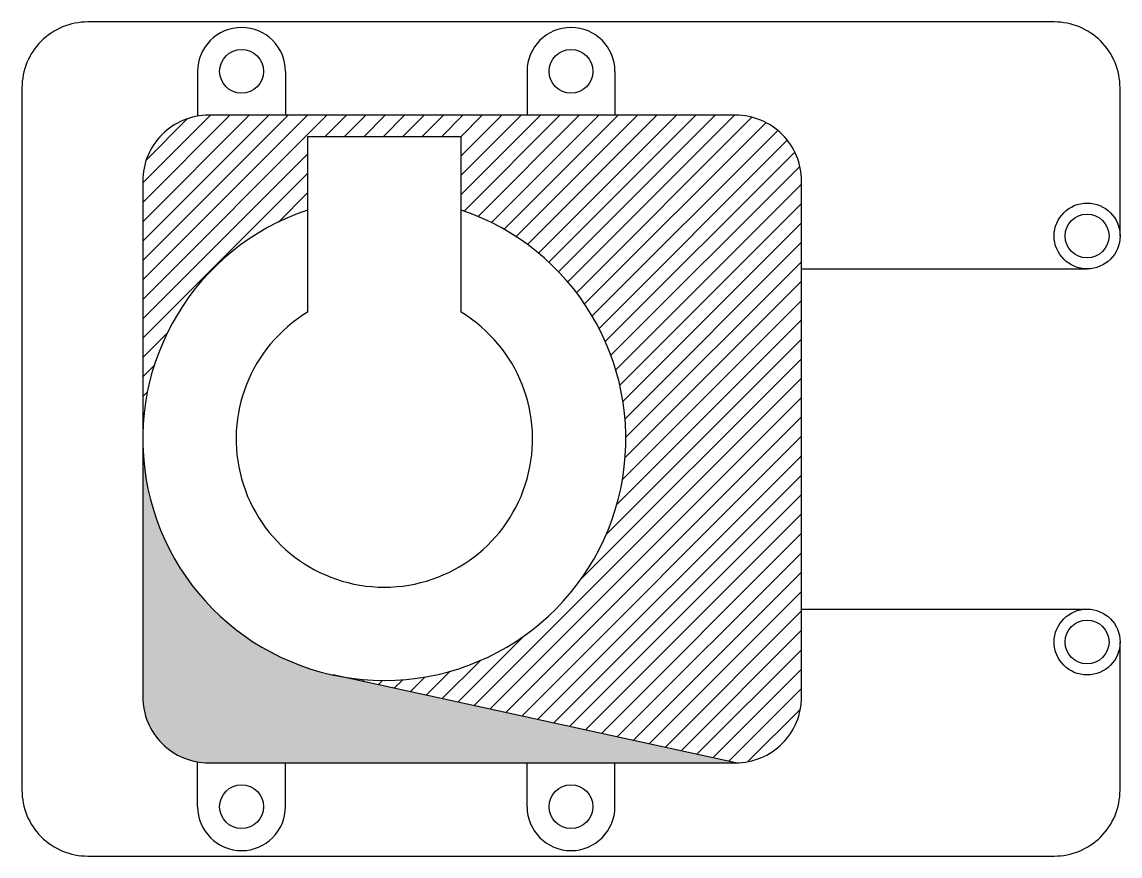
# Model space of a CAD drawing. Header units: inches. Extents: x 18 to 218, y 13 to 165.
import ezdxf

# ---------------------------------------------------------------- set-up
doc = ezdxf.new("R2010")
doc.units = ezdxf.units.IN
doc.header["$MEASUREMENT"] = 0

msp = doc.modelspace()

# ---------------------------------------------------------------- hatches: boundary and pattern name
h = msp.add_hatch()
h.set_pattern_fill('ANSI31', color=256, scale=20)
h.paths.add_polyline_path([(147.82, 147.62), (51.82, 147.62, 0.414214), (39.82, 135.62), (39.82, 88.62, -0.322254), (69.82, 130.33), (69.82, 143.71), (97.82, 143.71), (97.82, 130.33, -0.946943), (74.44, 45.63), (147.82, 29.62, 0.414214), (159.82, 41.62), (159.82, 135.62, 0.414214)])
h = msp.add_hatch(color=256)
h.dxf.hatch_style = 1
h.paths.add_polyline_path([(39.82, 88.62), (39.82, 41.62, 0.414214), (51.82, 29.62), (147.82, 29.62), (74.44, 45.63, -0.352602)])

# ---------------------------------------------------------------- linework, layer by layer
for p, q in [((49.82, 155.62), (49.82, 147.45)), ((65.82, 155.62), (65.82, 147.62)), ((109.82, 155.62), (109.82, 147.62)), ((125.82, 155.62), (125.82, 147.62)), ((159.82, 119.62), (211.82, 119.62)), ((159.82, 57.62), (211.82, 57.62)), ((147.82, 29.62), (74.44, 45.63)), ((49.82, 21.62), (49.82, 29.79)), ((65.82, 21.62), (65.82, 29.62)), ((109.82, 21.62), (109.82, 29.62)), ((125.82, 21.62), (125.82, 29.62))]:
    msp.add_line(p, q)
msp.add_lwpolyline([(217.82, 125.62), (217.82, 152.62, 0.414214), (205.82, 164.62), (29.82, 164.62, 0.414214), (17.82, 152.62), (17.82, 24.62, 0.414214), (29.82, 12.62), (205.82, 12.62, 0.414214), (217.82, 24.62), (217.82, 51.62)], format="xyb")
msp.add_lwpolyline([(51.82, 29.62), (147.82, 29.62, 0.414214), (159.82, 41.62), (159.82, 135.62, 0.414214), (147.82, 147.62), (51.82, 147.62, 0.414214), (39.82, 135.62), (39.82, 41.62, 0.414214)], format="xyb", close=True)
msp.add_lwpolyline([(97.82, 111.71), (97.82, 143.71), (69.82, 143.71), (69.82, 111.71)])
for centre, radius in [((57.82, 155.62), 4), ((117.82, 155.62), 4), ((211.82, 125.62), 6), ((211.82, 125.62), 4), ((211.82, 51.62), 6), ((211.82, 51.62), 4), ((57.82, 21.62), 4), ((117.82, 21.62), 4)]:
    msp.add_circle(centre, radius)
for centre, radius, start, end in [((57.82, 155.62), 8, 0, 180), ((117.82, 155.62), 8, 0, 180), ((83.82, 88.62), 44, 108.553, 71.447), ((83.82, 88.62), 27, 121.2329, 58.7671), ((57.82, 21.62), 8, 180, 0), ((117.82, 21.62), 8, 180, 0)]:
    msp.add_arc(centre, radius, start, end)

doc.saveas('drawing.dxf')
